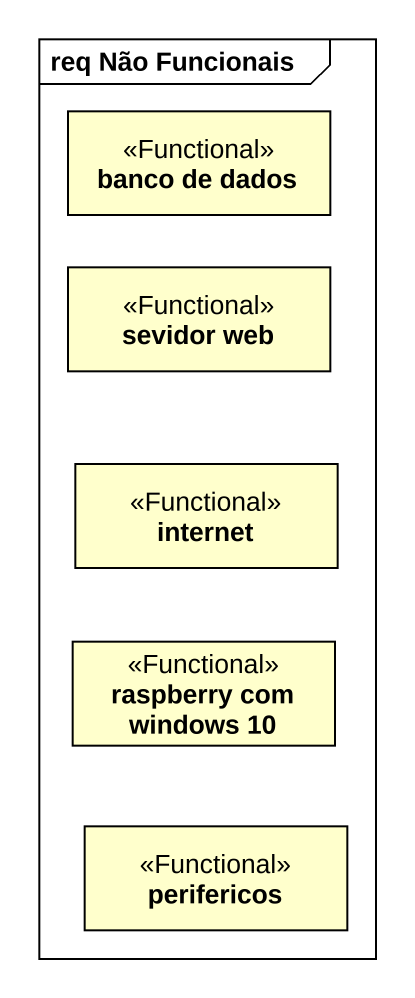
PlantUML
@startuml
mainframe req Não Funcionais
hide circle
hide empty members
class "banco de dados" as banco_de_dados <<Functional>>
class "sevidor web" as sevidor_web <<Functional>>
class internet <<Functional>>
class "raspberry com windows 10" as raspberry_com_windows_10 <<Functional>>
class perifericos <<Functional>>
@enduml
